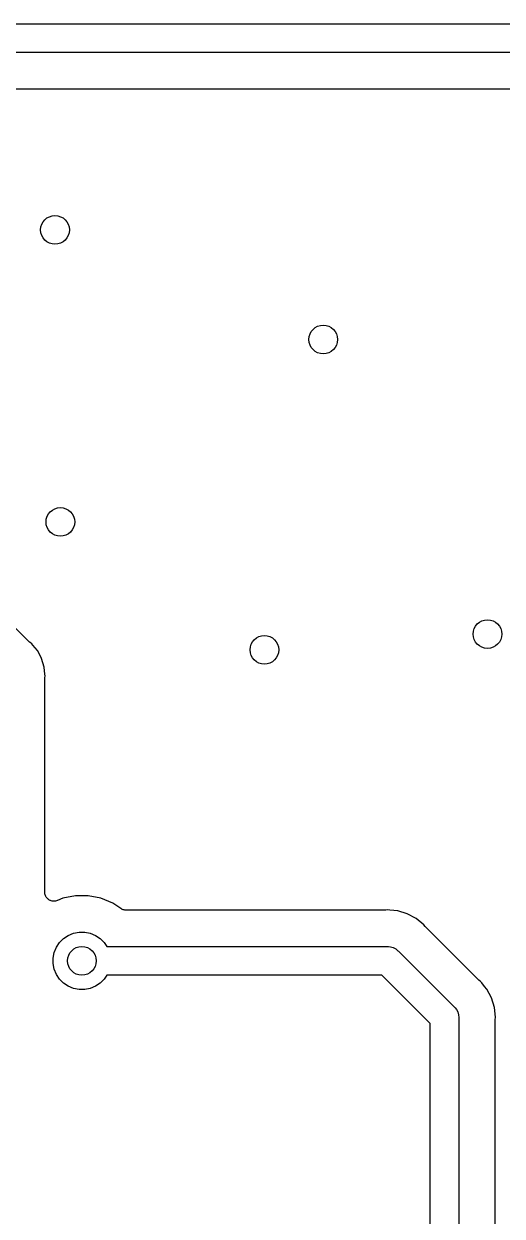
# Model space of a CAD drawing. Extents: x 103 to 213, y -152 to -90.
# Drawn here: x 173.12 to 179.78, y -106.96 to -90.33 of the extents above; entities that cross this region are included whole.
import ezdxf

# ---------------------------------------------------------------- set-up
doc = ezdxf.new("R2010")
doc.units = 0
doc.layers.add('BLACK', color=7, linetype='CONTINUOUS')

msp = doc.modelspace()

# ---------------------------------------------------------------- linework, layer by layer
at = {"layer": 'BLACK', "linetype": 'CONTINUOUS'}
for p, q in [((168.122, -90.325), (203.665, -90.325)), ((203.592, -90.725), (168.595, -90.725)), ((172.934, -91.233), (203.329, -91.233)), ((173.196, -98.951), (171.87, -97.625)), ((173.2, -98.9544), (173.196, -98.951)), ((173.204, -98.9582), (173.2, -98.9544)), ((173.205, -98.9594), (173.204, -98.9582)), ((173.225, -98.9752), (173.205, -98.9594)), ((173.241, -98.9946), (173.225, -98.9752)), ((173.304, -99.0716), (173.241, -98.9946)), ((173.341, -99.1404), (173.304, -99.0716)), ((173.363, -99.1816), (173.341, -99.1404)), ((173.341, -99.1404), (173.341, -99.1404)), ((173.399, -99.3009), (173.363, -99.1816)), ((173.409, -99.4), (173.399, -99.3009)), ((173.408, -99.4605), (173.409, -99.4552)), ((173.408, -99.4623), (173.408, -99.4605)), ((173.408, -102.441), (173.408, -99.4623)), ((173.409, -99.4001), (173.409, -99.4)), ((173.411, -99.425), (173.409, -99.4001)), ((173.409, -99.4499), (173.411, -99.425)), ((173.409, -99.4552), (173.409, -99.4499)), ((173.409, -102.453), (173.408, -102.441)), ((173.41, -102.465), (173.409, -102.453)), ((173.41, -102.466), (173.41, -102.465)), ((173.414, -102.477), (173.41, -102.466)), ((173.41, -102.466), (173.41, -102.466)), ((173.417, -102.489), (173.414, -102.477)), ((173.418, -102.49), (173.417, -102.489)), ((173.417, -102.489), (173.417, -102.489)), ((173.423, -102.5), (173.418, -102.49)), ((173.429, -102.511), (173.423, -102.5)), ((173.429, -102.512), (173.429, -102.511)), ((173.429, -102.511), (173.429, -102.511)), ((173.437, -102.521), (173.429, -102.512)), ((173.444, -102.53), (173.437, -102.521)), ((173.445, -102.53), (173.444, -102.53)), ((173.445, -102.531), (173.445, -102.53)), ((173.454, -102.538), (173.445, -102.531)), ((173.463, -102.546), (173.454, -102.538)), ((173.464, -102.546), (173.463, -102.546)), ((173.464, -102.547), (173.464, -102.546)), ((173.475, -102.552), (173.464, -102.547)), ((173.485, -102.558), (173.475, -102.552)), ((173.486, -102.558), (173.485, -102.558)), ((173.485, -102.558), (173.485, -102.558)), ((173.497, -102.562), (173.486, -102.558)), ((173.509, -102.566), (173.497, -102.562)), ((173.522, -102.567), (173.509, -102.566)), ((173.509, -102.566), (173.509, -102.566)), ((173.509, -102.566), (173.509, -102.566)), ((173.533, -102.568), (173.522, -102.567)), ((173.534, -102.568), (173.533, -102.568)), ((173.546, -102.567), (173.534, -102.568)), ((173.534, -102.568), (173.534, -102.568)), ((173.558, -102.566), (173.546, -102.567)), ((173.559, -102.566), (173.558, -102.566)), ((173.558, -102.566), (173.558, -102.566)), ((173.57, -102.563), (173.559, -102.566)), ((173.582, -102.559), (173.57, -102.563)), ((173.583, -102.559), (173.582, -102.559)), ((173.584, -102.559), (173.583, -102.559)), ((173.583, -102.559), (173.583, -102.559)), ((173.583, -102.559), (173.583, -102.559)), ((173.66, -102.527), (173.584, -102.559)), ((173.836, -102.492), (173.66, -102.527)), ((174.014, -102.492), (173.836, -102.492)), ((174.19, -102.527), (174.014, -102.492)), ((174.355, -102.595), (174.19, -102.527)), ((174.468, -102.671), (174.355, -102.595)), ((174.478, -102.676), (174.468, -102.671)), ((174.488, -102.682), (174.478, -102.676)), ((174.489, -102.682), (174.488, -102.682)), ((174.49, -102.682), (174.489, -102.682)), ((174.501, -102.686), (174.49, -102.682)), ((174.512, -102.689), (174.501, -102.686)), ((174.513, -102.689), (174.512, -102.689)), ((174.513, -102.69), (174.513, -102.689)), ((174.525, -102.691), (174.513, -102.69)), ((174.537, -102.692), (174.525, -102.691)), ((174.538, -102.692), (174.537, -102.692)), ((178.149, -102.692), (174.538, -102.692)), ((174.538, -102.692), (174.538, -102.692)), ((174.538, -102.692), (174.538, -102.692)), ((174.538, -102.692), (174.538, -102.692)), ((178.154, -102.691), (178.149, -102.692)), ((178.16, -102.692), (178.154, -102.691)), ((178.161, -102.691), (178.16, -102.692)), ((178.19, -102.689), (178.161, -102.691)), ((178.219, -102.691), (178.19, -102.689)), ((178.329, -102.702), (178.219, -102.691)), ((178.219, -102.691), (178.219, -102.691)), ((178.462, -102.743), (178.329, -102.702)), ((178.585, -102.808), (178.462, -102.743)), ((178.693, -102.897), (178.585, -102.808)), ((178.711, -102.919), (178.693, -102.897)), ((178.715, -102.923), (178.711, -102.919)), ((178.718, -102.927), (178.715, -102.923)), ((178.72, -102.928), (178.718, -102.927)), ((179.452, -103.66), (178.72, -102.928)), ((173.571, -103.211), (173.614, -103.145)), ((173.614, -103.145), (173.67, -103.089)), ((173.67, -103.089), (173.736, -103.046)), ((173.736, -103.046), (173.808, -103.015)), ((173.808, -103.015), (173.886, -103)), ((173.886, -103), (173.964, -103)), ((173.964, -103), (174.042, -103.015)), ((174.042, -103.015), (174.114, -103.046)), ((174.114, -103.046), (174.18, -103.089)), ((174.18, -103.089), (174.236, -103.145)), ((174.236, -103.145), (174.272, -103.2)), ((173.525, -103.361), (173.54, -103.283)), ((173.54, -103.283), (173.571, -103.211)), ((174.272, -103.2), (178.18, -103.2)), ((178.18, -103.2), (178.19, -103.199)), ((178.19, -103.199), (178.2, -103.2)), ((178.2, -103.2), (178.2, -103.2)), ((178.2, -103.2), (178.229, -103.203)), ((178.229, -103.203), (178.267, -103.214)), ((178.267, -103.214), (178.302, -103.233)), ((178.302, -103.233), (178.332, -103.258)), ((178.332, -103.258), (178.338, -103.266)), ((178.338, -103.266), (179.114, -104.042)), ((173.525, -103.439), (173.525, -103.361)), ((173.54, -103.517), (173.525, -103.439)), ((173.571, -103.589), (173.54, -103.517)), ((173.614, -103.655), (173.571, -103.589)), ((174.272, -103.6), (174.236, -103.655)), ((178.107, -103.6), (174.272, -103.6)), ((178.78, -104.273), (178.107, -103.6)), ((173.67, -103.711), (173.614, -103.655)), ((173.736, -103.754), (173.67, -103.711)), ((173.808, -103.785), (173.736, -103.754)), ((173.886, -103.8), (173.808, -103.785)), ((173.964, -103.8), (173.886, -103.8)), ((174.042, -103.785), (173.964, -103.8)), ((174.114, -103.754), (174.042, -103.785)), ((174.18, -103.711), (174.114, -103.754)), ((174.236, -103.655), (174.18, -103.711)), ((179.456, -103.664), (179.452, -103.66)), ((179.46, -103.668), (179.456, -103.664)), ((179.461, -103.669), (179.46, -103.668)), ((179.483, -103.687), (179.461, -103.669)), ((179.501, -103.709), (179.483, -103.687)), ((179.54, -103.756), (179.501, -103.709)), ((179.501, -103.709), (179.501, -103.709)), ((179.572, -103.795), (179.54, -103.756)), ((179.54, -103.756), (179.54, -103.756)), ((179.637, -103.918), (179.572, -103.795)), ((179.678, -104.051), (179.637, -103.918)), ((179.114, -104.042), (179.122, -104.048)), ((179.122, -104.048), (179.128, -104.056)), ((179.128, -104.056), (179.128, -104.056)), ((179.128, -104.056), (179.147, -104.078)), ((179.147, -104.078), (179.166, -104.113)), ((179.166, -104.113), (179.177, -104.151)), ((179.686, -104.137), (179.678, -104.051)), ((179.691, -104.19), (179.686, -104.137)), ((179.686, -104.137), (179.686, -104.137)), ((178.78, -111.927), (178.78, -104.273)), ((179.177, -104.151), (179.181, -104.19)), ((179.181, -104.19), (179.18, -104.2)), ((179.18, -104.2), (179.18, -112)), ((179.688, -104.229), (179.689, -104.224)), ((179.688, -104.231), (179.688, -104.229)), ((179.688, -107.523), (179.688, -104.231)), ((179.689, -104.219), (179.691, -104.19)), ((179.689, -104.224), (179.689, -104.219))]:
    msp.add_line(p, q, dxfattribs=at)
at = {"layer": 'BLACK'}
for centre in [(173.55, -93.2), (177.29, -94.73), (173.625, -97.275), (179.58, -98.84), (176.47, -99.06), (173.925, -103.4)]:
    msp.add_circle(centre, 0.2, dxfattribs=at)

doc.saveas('drawing.dxf')
